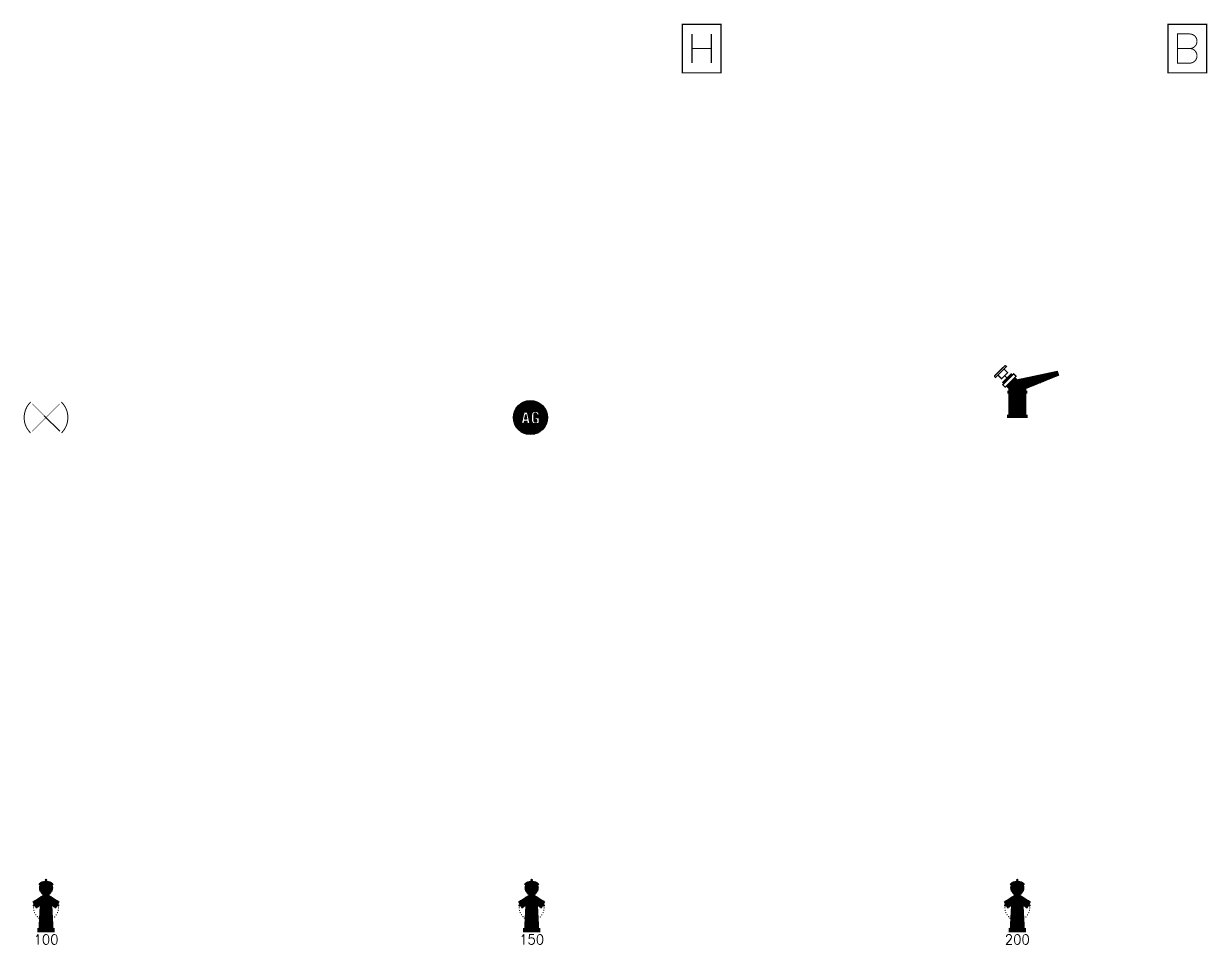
# Model space of a CAD drawing. Header units: millimetres. Extents: x -3 to 2253, y -3 to 1300.
# Drawn here: x 300.4 to 544.1, y 496.5 to 686.1 of the extents above; entities that cross this region are included whole.
import ezdxf
from ezdxf.enums import TextEntityAlignment as Align

# ---------------------------------------------------------------- set-up
doc = ezdxf.new("R2010")
doc.units = ezdxf.units.MM
for name, color, linetype in [('ROOD', 1, 'Continuous'), ('TXT', 7, 'Continuous'), ('VEILIG', 7, 'Continuous')]:
    doc.layers.add(name, color=color, linetype=linetype)
doc.styles.add('ROMAND', font='romand')

# ---------------------------------------------------------------- blocks, each defined once
blk = doc.blocks.new('*X377')
at = {"color": 0}
for p, q in [((59.14, 24.38), (60.86, 24.38)), ((59.76, 24.5), (60.24, 24.5)), ((58.52, 23.88), (61.48, 23.88)), ((58.57, 23.12), (61.43, 23.12)), ((58.58, 24), (61.42, 24)), ((58.58, 23.25), (61.42, 23.25)), ((58.58, 23), (61.42, 23)), ((58.6, 23.38), (61.4, 23.38)), ((58.6, 22.88), (61.4, 22.88)), ((58.63, 23.5), (61.37, 23.5)), ((58.64, 22.75), (61.36, 22.75)), ((58.68, 23.62), (61.32, 23.62)), ((58.69, 22.62), (61.31, 22.62)), ((58.7, 24.12), (61.3, 24.12)), ((58.74, 23.75), (61.26, 23.75)), ((58.76, 22.5), (61.24, 22.5)), ((58.84, 22.38), (61.16, 22.38)), ((58.87, 24.25), (61.13, 24.25)), ((58.93, 22.25), (61.07, 22.25)), ((59.02, 22.12), (60.98, 22.12)), ((59.13, 22), (60.87, 22)), ((57.26, 20.25), (57.84, 20.25)), ((57.33, 20.12), (57.91, 20.12)), ((57.41, 20), (57.99, 20)), ((57.43, 20.38), (57.76, 20.38)), ((57.48, 19.88), (58.06, 19.88)), ((57.56, 19.75), (58.14, 19.75)), ((57.63, 20.5), (57.69, 20.5)), ((57.63, 19.62), (58.21, 19.62)), ((57.69, 20.5), (62.31, 20.5)), ((57.71, 19.5), (58.29, 19.5)), ((57.76, 20.38), (62.24, 20.38)), ((57.83, 20.62), (62.17, 20.62)), ((57.84, 20.25), (62.16, 20.25)), ((57.91, 20.12), (62.09, 20.12)), ((57.99, 20), (62.01, 20)), ((58.03, 20.75), (61.97, 20.75)), ((58.06, 19.88), (61.94, 19.88)), ((58.14, 19.75), (61.86, 19.75)), ((58.21, 19.62), (61.79, 19.62)), ((58.23, 20.88), (61.77, 20.88)), ((58.29, 19.5), (61.71, 19.5)), ((58.43, 21), (61.57, 21)), ((58.63, 21.12), (61.37, 21.12)), ((58.83, 21.25), (61.17, 21.25)), ((59.03, 21.38), (60.97, 21.38)), ((59.23, 21.5), (60.77, 21.5)), ((59.24, 21.88), (60.76, 21.88)), ((59.33, 21.75), (60.67, 21.75)), ((59.34, 21.62), (60.66, 21.62)), ((61.71, 19.5), (62.29, 19.5)), ((61.79, 19.62), (62.37, 19.62)), ((61.86, 19.75), (62.44, 19.75)), ((61.94, 19.88), (62.52, 19.88)), ((62.01, 20), (62.59, 20)), ((62.09, 20.12), (62.67, 20.12)), ((62.16, 20.25), (62.74, 20.25)), ((62.24, 20.38), (62.57, 20.38)), ((62.31, 20.5), (62.37, 20.5)), ((57.78, 19.38), (58.36, 19.38)), ((57.86, 19.25), (58.36, 19.25)), ((57.93, 19.12), (58.17, 19.12)), ((58.36, 19.38), (58.55, 19.38)), ((58.62, 17.12), (61.38, 17.12)), ((58.63, 17.25), (61.37, 17.25)), ((58.64, 17.5), (61.36, 17.5)), ((58.64, 17.38), (61.36, 17.38)), ((58.65, 17.62), (61.35, 17.62)), ((58.66, 17.88), (61.34, 17.88)), ((58.66, 17.75), (61.34, 17.75)), ((58.67, 18), (61.33, 18)), ((58.68, 18.25), (61.32, 18.25)), ((58.68, 18.12), (61.32, 18.12)), ((58.69, 18.38), (61.31, 18.38)), ((58.7, 18.62), (61.3, 18.62)), ((58.7, 18.5), (61.3, 18.5)), ((58.71, 18.75), (61.29, 18.75)), ((58.72, 19.38), (61.28, 19.38)), ((58.72, 19), (61.28, 19)), ((58.72, 18.88), (61.28, 18.88)), ((58.73, 19.12), (61.27, 19.12)), ((58.74, 19.25), (61.26, 19.25)), ((61.45, 19.38), (61.64, 19.38)), ((61.64, 19.38), (62.22, 19.38)), ((61.64, 19.25), (62.14, 19.25)), ((61.83, 19.12), (62.07, 19.12)), ((58.25, 14.75), (61.75, 14.75)), ((58.25, 14.62), (61.75, 14.62)), ((58.51, 15), (61.49, 15)), ((58.51, 14.88), (61.49, 14.88)), ((58.52, 15.12), (61.48, 15.12)), ((58.53, 15.38), (61.47, 15.38)), ((58.53, 15.25), (61.47, 15.25)), ((58.54, 15.5), (61.46, 15.5)), ((58.55, 15.75), (61.45, 15.75)), ((58.55, 15.62), (61.45, 15.62)), ((58.56, 15.88), (61.44, 15.88)), ((58.57, 16.12), (61.43, 16.12)), ((58.57, 16), (61.43, 16)), ((58.58, 16.25), (61.42, 16.25)), ((58.59, 16.5), (61.41, 16.5)), ((58.59, 16.38), (61.42, 16.38)), ((58.6, 16.75), (61.4, 16.75)), ((58.6, 16.62), (61.4, 16.62)), ((58.61, 16.88), (61.39, 16.88)), ((58.62, 17), (61.38, 17)), ((58.25, 14.5), (61.75, 14.5)), ((58.25, 14.38), (61.75, 14.38)), ((58.25, 14.25), (61.75, 14.25)), ((58.25, 14.12), (61.75, 14.12))]:
    blk.add_line(p, q, dxfattribs=at)
blk = doc.blocks.new('1004')
at = {"layer": 'VEILIG'}
for points, const_width in [([(-0.12, 4.76, 1), (0.12, 4.76, 1)], 0.25), ([(-2, -0.99), (-2.75, 0.26), (-0.75, 1.51, 0.473463), (-0.71, 1.83, -0.054243), (-1.25, 2.51, -0.285497), (-1.25, 3.76), (-1.5, 3.76, -0.174705), (-1.41, 4.01, -0.104203), (-1.06, 4.29, -0.064948), (-0.61, 4.45, -0.051099), (0, 4.51, -0.051099), (0.61, 4.45, -0.064948), (1.06, 4.29, -0.104203), (1.41, 4.01, -0.174705), (1.5, 3.76), (1.25, 3.76, -0.285497), (1.25, 2.51, -0.054243), (0.71, 1.83, 0.473463), (0.75, 1.51), (2.75, 0.26), (2, -0.99), (1.42, -0.6, 0.617027), (1.26, -0.69), (1.5, -5.24), (1.75, -5.24), (1.75, -5.99), (-1.75, -5.99), (-1.75, -5.24), (-1.5, -5.24), (-1.26, -0.69, 0.617027), (-1.42, -0.6)], 0.1), ([(-2.38, -0.49, -1), (-2.62, -0.49, -1)], 0.25), ([(-2.61, -0.98, 1), (-2.49, -0.98, 1)], 0.125), ([(-2.56, -1.5, 1), (-2.44, -1.5, 1)], 0.125), ([(-2.42, -1.97, 1), (-2.3, -1.97, 1)], 0.125), ([(-2.17, -2.4, 1), (-2.05, -2.4, 1)], 0.125), ([(2.03, -2.44, 1), (2.16, -2.44, 1)], 0.125), ([(2.3, -1.97, 1), (2.42, -1.97, 1)], 0.125), ([(2.38, -0.49, 1), (2.62, -0.49, 1)], 0.25), ([(2.46, -1.48, 1), (2.58, -1.48, 1)], 0.125), ([(2.5, -1.01, 1), (2.63, -1.01, 1)], 0.125), ([(-1.86, -2.79, 1), (-1.73, -2.79, 1)], 0.125), ([(-1.57, -3.11, 1), (-1.45, -3.11, 1)], 0.125), ([(1.7, -2.87, 1), (1.83, -2.87, 1)], 0.125)]:
    blk.add_lwpolyline(points, format="xyb", close=True, dxfattribs=dict(at, const_width=const_width))
at = {"layer": 'VEILIG', "const_width": 0.1}
for points in [[(-1.25, 3.76), (1.25, 3.76)], [(-1.58, -0.71), (-2.33, 0.53)], [(1.58, -0.71), (2.33, 0.53)], [(-1.5, -5.24), (1.5, -5.24)]]:
    blk.add_lwpolyline(points, dxfattribs=at)
at = {"layer": 'ROOD'}
blk.add_blockref('*X377', (-60, -20), dxfattribs=at)
at = {"layer": 'TXT', "style": 'ROMAND'}
blk.add_text('100', height=2, dxfattribs=at).set_placement((0, -8.5), align=Align.CENTER)
blk = doc.blocks.new('*X379')
at = {"color": 0}
for p, q in [((59.14, 24.38), (60.86, 24.38)), ((59.76, 24.5), (60.24, 24.5)), ((58.52, 23.88), (61.48, 23.88)), ((58.57, 23.12), (61.43, 23.12)), ((58.58, 24), (61.42, 24)), ((58.58, 23.25), (61.42, 23.25)), ((58.58, 23), (61.42, 23)), ((58.6, 23.38), (61.4, 23.38)), ((58.6, 22.88), (61.4, 22.88)), ((58.63, 23.5), (61.37, 23.5)), ((58.64, 22.75), (61.36, 22.75)), ((58.68, 23.62), (61.32, 23.62)), ((58.69, 22.62), (61.31, 22.62)), ((58.7, 24.12), (61.3, 24.12)), ((58.74, 23.75), (61.26, 23.75)), ((58.76, 22.5), (61.24, 22.5)), ((58.84, 22.38), (61.16, 22.38)), ((58.87, 24.25), (61.13, 24.25)), ((58.93, 22.25), (61.07, 22.25)), ((59.02, 22.12), (60.98, 22.12)), ((59.13, 22), (60.87, 22)), ((57.26, 20.25), (57.84, 20.25)), ((57.33, 20.12), (57.91, 20.12)), ((57.41, 20), (57.99, 20)), ((57.43, 20.38), (57.76, 20.38)), ((57.48, 19.88), (58.06, 19.88)), ((57.56, 19.75), (58.14, 19.75)), ((57.63, 20.5), (57.69, 20.5)), ((57.63, 19.62), (58.21, 19.62)), ((57.69, 20.5), (62.31, 20.5)), ((57.71, 19.5), (58.29, 19.5)), ((57.76, 20.38), (62.24, 20.38)), ((57.83, 20.62), (62.17, 20.62)), ((57.84, 20.25), (62.16, 20.25)), ((57.91, 20.12), (62.09, 20.12)), ((57.99, 20), (62.01, 20)), ((58.03, 20.75), (61.97, 20.75)), ((58.06, 19.88), (61.94, 19.88)), ((58.14, 19.75), (61.86, 19.75)), ((58.21, 19.62), (61.79, 19.62)), ((58.23, 20.88), (61.77, 20.88)), ((58.29, 19.5), (61.71, 19.5)), ((58.43, 21), (61.57, 21)), ((58.63, 21.12), (61.37, 21.12)), ((58.83, 21.25), (61.17, 21.25)), ((59.03, 21.38), (60.97, 21.38)), ((59.23, 21.5), (60.77, 21.5)), ((59.24, 21.88), (60.76, 21.88)), ((59.33, 21.75), (60.67, 21.75)), ((59.34, 21.62), (60.66, 21.62)), ((61.71, 19.5), (62.29, 19.5)), ((61.79, 19.62), (62.37, 19.62)), ((61.86, 19.75), (62.44, 19.75)), ((61.94, 19.88), (62.52, 19.88)), ((62.01, 20), (62.59, 20)), ((62.09, 20.12), (62.67, 20.12)), ((62.16, 20.25), (62.74, 20.25)), ((62.24, 20.38), (62.57, 20.38)), ((62.31, 20.5), (62.37, 20.5)), ((57.78, 19.38), (58.36, 19.38)), ((57.86, 19.25), (58.36, 19.25)), ((57.93, 19.12), (58.17, 19.12)), ((58.36, 19.38), (58.55, 19.38)), ((58.62, 17.12), (61.38, 17.12)), ((58.63, 17.25), (61.37, 17.25)), ((58.64, 17.5), (61.36, 17.5)), ((58.64, 17.38), (61.36, 17.38)), ((58.65, 17.62), (61.35, 17.62)), ((58.66, 17.88), (61.34, 17.88)), ((58.66, 17.75), (61.34, 17.75)), ((58.67, 18), (61.33, 18)), ((58.68, 18.25), (61.32, 18.25)), ((58.68, 18.12), (61.32, 18.12)), ((58.69, 18.38), (61.31, 18.38)), ((58.7, 18.62), (61.3, 18.62)), ((58.7, 18.5), (61.3, 18.5)), ((58.71, 18.75), (61.29, 18.75)), ((58.72, 19.38), (61.28, 19.38)), ((58.72, 19), (61.28, 19)), ((58.72, 18.88), (61.28, 18.88)), ((58.73, 19.12), (61.27, 19.12)), ((58.74, 19.25), (61.26, 19.25)), ((61.45, 19.38), (61.64, 19.38)), ((61.64, 19.38), (62.22, 19.38)), ((61.64, 19.25), (62.14, 19.25)), ((61.83, 19.12), (62.07, 19.12)), ((58.25, 14.75), (61.75, 14.75)), ((58.25, 14.62), (61.75, 14.62)), ((58.51, 15), (61.49, 15)), ((58.51, 14.88), (61.49, 14.88)), ((58.52, 15.12), (61.48, 15.12)), ((58.53, 15.38), (61.47, 15.38)), ((58.53, 15.25), (61.47, 15.25)), ((58.54, 15.5), (61.46, 15.5)), ((58.55, 15.75), (61.45, 15.75)), ((58.55, 15.62), (61.45, 15.62)), ((58.56, 15.88), (61.44, 15.88)), ((58.57, 16.12), (61.43, 16.12)), ((58.57, 16), (61.43, 16)), ((58.58, 16.25), (61.42, 16.25)), ((58.59, 16.5), (61.41, 16.5)), ((58.59, 16.38), (61.42, 16.38)), ((58.6, 16.75), (61.4, 16.75)), ((58.6, 16.62), (61.4, 16.62)), ((58.61, 16.88), (61.39, 16.88)), ((58.62, 17), (61.38, 17)), ((58.25, 14.5), (61.75, 14.5)), ((58.25, 14.38), (61.75, 14.38)), ((58.25, 14.25), (61.75, 14.25)), ((58.25, 14.12), (61.75, 14.12))]:
    blk.add_line(p, q, dxfattribs=at)
blk = doc.blocks.new('1005')
at = {"layer": 'VEILIG'}
for points, const_width in [([(-0.12, 4.76, 1), (0.12, 4.76, 1)], 0.25), ([(-2, -0.99), (-2.75, 0.26), (-0.75, 1.51, 0.473463), (-0.71, 1.83, -0.054243), (-1.25, 2.51, -0.285497), (-1.25, 3.76), (-1.5, 3.76, -0.174705), (-1.41, 4.01, -0.104203), (-1.06, 4.29, -0.064948), (-0.61, 4.45, -0.051099), (0, 4.51, -0.051099), (0.61, 4.45, -0.064948), (1.06, 4.29, -0.104203), (1.41, 4.01, -0.174705), (1.5, 3.76), (1.25, 3.76, -0.285497), (1.25, 2.51, -0.054243), (0.71, 1.83, 0.473463), (0.75, 1.51), (2.75, 0.26), (2, -0.99), (1.42, -0.6, 0.617027), (1.26, -0.69), (1.5, -5.24), (1.75, -5.24), (1.75, -5.99), (-1.75, -5.99), (-1.75, -5.24), (-1.5, -5.24), (-1.26, -0.69, 0.617027), (-1.42, -0.6)], 0.1), ([(-2.38, -0.49, -1), (-2.62, -0.49, -1)], 0.25), ([(-2.61, -0.98, 1), (-2.49, -0.98, 1)], 0.125), ([(-2.56, -1.5, 1), (-2.44, -1.5, 1)], 0.125), ([(-2.42, -1.97, 1), (-2.3, -1.97, 1)], 0.125), ([(-2.17, -2.4, 1), (-2.05, -2.4, 1)], 0.125), ([(2.03, -2.44, 1), (2.16, -2.44, 1)], 0.125), ([(2.3, -1.97, 1), (2.42, -1.97, 1)], 0.125), ([(2.38, -0.49, 1), (2.62, -0.49, 1)], 0.25), ([(2.46, -1.48, 1), (2.58, -1.48, 1)], 0.125), ([(2.5, -1.01, 1), (2.63, -1.01, 1)], 0.125), ([(-1.86, -2.79, 1), (-1.73, -2.79, 1)], 0.125), ([(-1.57, -3.11, 1), (-1.45, -3.11, 1)], 0.125), ([(1.7, -2.87, 1), (1.83, -2.87, 1)], 0.125)]:
    blk.add_lwpolyline(points, format="xyb", close=True, dxfattribs=dict(at, const_width=const_width))
at = {"layer": 'VEILIG', "const_width": 0.1}
for points in [[(-1.25, 3.76), (1.25, 3.76)], [(-1.58, -0.71), (-2.33, 0.53)], [(1.58, -0.71), (2.33, 0.53)], [(-1.5, -5.24), (1.5, -5.24)]]:
    blk.add_lwpolyline(points, dxfattribs=at)
at = {"layer": 'ROOD'}
blk.add_blockref('*X379', (-60, -20), dxfattribs=at)
at = {"layer": 'TXT', "style": 'ROMAND'}
blk.add_text('150', height=2, dxfattribs=at).set_placement((0, -8.5), align=Align.CENTER)
blk = doc.blocks.new('*X381')
at = {"color": 0}
for p, q in [((59.14, 24.38), (60.86, 24.38)), ((59.76, 24.5), (60.24, 24.5)), ((58.52, 23.88), (61.48, 23.88)), ((58.57, 23.12), (61.43, 23.12)), ((58.58, 24), (61.42, 24)), ((58.58, 23.25), (61.42, 23.25)), ((58.58, 23), (61.42, 23)), ((58.6, 23.38), (61.4, 23.38)), ((58.6, 22.88), (61.4, 22.88)), ((58.63, 23.5), (61.37, 23.5)), ((58.64, 22.75), (61.36, 22.75)), ((58.68, 23.62), (61.32, 23.62)), ((58.69, 22.62), (61.31, 22.62)), ((58.7, 24.12), (61.3, 24.12)), ((58.74, 23.75), (61.26, 23.75)), ((58.76, 22.5), (61.24, 22.5)), ((58.84, 22.38), (61.16, 22.38)), ((58.87, 24.25), (61.13, 24.25)), ((58.93, 22.25), (61.07, 22.25)), ((59.02, 22.12), (60.98, 22.12)), ((59.13, 22), (60.87, 22)), ((57.26, 20.25), (57.84, 20.25)), ((57.33, 20.12), (57.91, 20.12)), ((57.41, 20), (57.99, 20)), ((57.43, 20.38), (57.76, 20.38)), ((57.48, 19.88), (58.06, 19.88)), ((57.56, 19.75), (58.14, 19.75)), ((57.63, 20.5), (57.69, 20.5)), ((57.63, 19.62), (58.21, 19.62)), ((57.69, 20.5), (62.31, 20.5)), ((57.71, 19.5), (58.29, 19.5)), ((57.76, 20.38), (62.24, 20.38)), ((57.83, 20.62), (62.17, 20.62)), ((57.84, 20.25), (62.16, 20.25)), ((57.91, 20.12), (62.09, 20.12)), ((57.99, 20), (62.01, 20)), ((58.03, 20.75), (61.97, 20.75)), ((58.06, 19.88), (61.94, 19.88)), ((58.14, 19.75), (61.86, 19.75)), ((58.21, 19.62), (61.79, 19.62)), ((58.23, 20.88), (61.77, 20.88)), ((58.29, 19.5), (61.71, 19.5)), ((58.43, 21), (61.57, 21)), ((58.63, 21.12), (61.37, 21.12)), ((58.83, 21.25), (61.17, 21.25)), ((59.03, 21.38), (60.97, 21.38)), ((59.23, 21.5), (60.77, 21.5)), ((59.24, 21.88), (60.76, 21.88)), ((59.33, 21.75), (60.67, 21.75)), ((59.34, 21.62), (60.66, 21.62)), ((61.71, 19.5), (62.29, 19.5)), ((61.79, 19.62), (62.37, 19.62)), ((61.86, 19.75), (62.44, 19.75)), ((61.94, 19.88), (62.52, 19.88)), ((62.01, 20), (62.59, 20)), ((62.09, 20.12), (62.67, 20.12)), ((62.16, 20.25), (62.74, 20.25)), ((62.24, 20.38), (62.57, 20.38)), ((62.31, 20.5), (62.37, 20.5)), ((57.78, 19.38), (58.36, 19.38)), ((57.86, 19.25), (58.36, 19.25)), ((57.93, 19.12), (58.17, 19.12)), ((58.36, 19.38), (58.55, 19.38)), ((58.62, 17.12), (61.38, 17.12)), ((58.63, 17.25), (61.37, 17.25)), ((58.64, 17.5), (61.36, 17.5)), ((58.64, 17.38), (61.36, 17.38)), ((58.65, 17.62), (61.35, 17.62)), ((58.66, 17.88), (61.34, 17.88)), ((58.66, 17.75), (61.34, 17.75)), ((58.67, 18), (61.33, 18)), ((58.68, 18.25), (61.32, 18.25)), ((58.68, 18.12), (61.32, 18.12)), ((58.69, 18.38), (61.31, 18.38)), ((58.7, 18.62), (61.3, 18.62)), ((58.7, 18.5), (61.3, 18.5)), ((58.71, 18.75), (61.29, 18.75)), ((58.72, 19.38), (61.28, 19.38)), ((58.72, 19), (61.28, 19)), ((58.72, 18.88), (61.28, 18.88)), ((58.73, 19.12), (61.27, 19.12)), ((58.74, 19.25), (61.26, 19.25)), ((61.45, 19.38), (61.64, 19.38)), ((61.64, 19.38), (62.22, 19.38)), ((61.64, 19.25), (62.14, 19.25)), ((61.83, 19.12), (62.07, 19.12)), ((58.25, 14.75), (61.75, 14.75)), ((58.25, 14.62), (61.75, 14.62)), ((58.51, 15), (61.49, 15)), ((58.51, 14.88), (61.49, 14.88)), ((58.52, 15.12), (61.48, 15.12)), ((58.53, 15.38), (61.47, 15.38)), ((58.53, 15.25), (61.47, 15.25)), ((58.54, 15.5), (61.46, 15.5)), ((58.55, 15.75), (61.45, 15.75)), ((58.55, 15.62), (61.45, 15.62)), ((58.56, 15.88), (61.44, 15.88)), ((58.57, 16.12), (61.43, 16.12)), ((58.57, 16), (61.43, 16)), ((58.58, 16.25), (61.42, 16.25)), ((58.59, 16.5), (61.41, 16.5)), ((58.59, 16.38), (61.42, 16.38)), ((58.6, 16.75), (61.4, 16.75)), ((58.6, 16.62), (61.4, 16.62)), ((58.61, 16.88), (61.39, 16.88)), ((58.62, 17), (61.38, 17)), ((58.25, 14.5), (61.75, 14.5)), ((58.25, 14.38), (61.75, 14.38)), ((58.25, 14.25), (61.75, 14.25)), ((58.25, 14.12), (61.75, 14.12))]:
    blk.add_line(p, q, dxfattribs=at)
blk = doc.blocks.new('1006')
at = {"layer": 'VEILIG'}
for points, const_width in [([(-0.12, 4.76, 1), (0.12, 4.76, 1)], 0.25), ([(-2, -0.99), (-2.75, 0.26), (-0.75, 1.51, 0.473463), (-0.71, 1.83, -0.054243), (-1.25, 2.51, -0.285497), (-1.25, 3.76), (-1.5, 3.76, -0.174705), (-1.41, 4.01, -0.104203), (-1.06, 4.29, -0.064948), (-0.61, 4.45, -0.051099), (0, 4.51, -0.051099), (0.61, 4.45, -0.064948), (1.06, 4.29, -0.104203), (1.41, 4.01, -0.174705), (1.5, 3.76), (1.25, 3.76, -0.285497), (1.25, 2.51, -0.054243), (0.71, 1.83, 0.473463), (0.75, 1.51), (2.75, 0.26), (2, -0.99), (1.42, -0.6, 0.617027), (1.26, -0.69), (1.5, -5.24), (1.75, -5.24), (1.75, -5.99), (-1.75, -5.99), (-1.75, -5.24), (-1.5, -5.24), (-1.26, -0.69, 0.617027), (-1.42, -0.6)], 0.1), ([(-2.38, -0.49, -1), (-2.62, -0.49, -1)], 0.25), ([(-2.61, -0.98, 1), (-2.49, -0.98, 1)], 0.125), ([(-2.56, -1.5, 1), (-2.44, -1.5, 1)], 0.125), ([(-2.42, -1.97, 1), (-2.3, -1.97, 1)], 0.125), ([(-2.17, -2.4, 1), (-2.05, -2.4, 1)], 0.125), ([(2.03, -2.44, 1), (2.16, -2.44, 1)], 0.125), ([(2.3, -1.97, 1), (2.42, -1.97, 1)], 0.125), ([(2.38, -0.49, 1), (2.62, -0.49, 1)], 0.25), ([(2.46, -1.48, 1), (2.58, -1.48, 1)], 0.125), ([(2.5, -1.01, 1), (2.63, -1.01, 1)], 0.125), ([(-1.86, -2.79, 1), (-1.73, -2.79, 1)], 0.125), ([(-1.57, -3.11, 1), (-1.45, -3.11, 1)], 0.125), ([(1.7, -2.87, 1), (1.83, -2.87, 1)], 0.125)]:
    blk.add_lwpolyline(points, format="xyb", close=True, dxfattribs=dict(at, const_width=const_width))
at = {"layer": 'VEILIG', "const_width": 0.1}
for points in [[(-1.25, 3.76), (1.25, 3.76)], [(-1.58, -0.71), (-2.33, 0.53)], [(1.58, -0.71), (2.33, 0.53)], [(-1.5, -5.24), (1.5, -5.24)]]:
    blk.add_lwpolyline(points, dxfattribs=at)
at = {"layer": 'ROOD'}
blk.add_blockref('*X381', (-60, -20), dxfattribs=at)
at = {"layer": 'TXT', "style": 'ROMAND'}
blk.add_text('200', height=2, dxfattribs=at).set_placement((0, -8.5), align=Align.CENTER)
blk = doc.blocks.new('1025')
at = {"layer": 'ROOD'}
blk.add_line((-0.35, 0.35), (2.83, -2.83), dxfattribs=at)
at = {"layer": 'ROOD', "const_width": 0.1}
for points in [[(2.83, -2.83), (-2.83, 2.83)], [(2.83, 2.83), (-0.35, -0.35), (-2.83, -2.83)]]:
    blk.add_lwpolyline(points, dxfattribs=at)
at = {"layer": 'VEILIG', "const_width": 0.2}
for points in [[(-3.18, 3.18, 0.098491), (-4.16, 1.72, 0.098491), (-4.5, 0, 0.098491), (-4.16, -1.72, 0.098491), (-3.18, -3.18, 0.098491)], [(3.18, -3.18, 0.098491), (4.16, -1.72, 0.098491), (4.5, 0, 0.098491), (4.16, 1.72, 0.098491), (3.18, 3.18, 0.098491)]]:
    blk.add_lwpolyline(points, format="xyb", dxfattribs=at)
blk = doc.blocks.new('*X437')
at = {"color": 0}
for p, q in [((18.42, 73.12), (21.58, 73.12)), ((18.7, 73.25), (21.3, 73.25)), ((19.07, 73.38), (20.93, 73.38)), ((16.58, 70.75), (18.64, 70.75)), ((16.61, 70.88), (18.67, 70.88)), ((16.65, 71), (18.69, 71)), ((16.69, 71.12), (18.72, 71.12)), ((16.73, 71.25), (20.66, 71.25)), ((16.78, 71.38), (23.22, 71.38)), ((16.84, 71.5), (23.16, 71.5)), ((16.9, 71.62), (23.1, 71.62)), ((16.97, 71.75), (23.03, 71.75)), ((17.04, 71.88), (22.96, 71.88)), ((17.13, 72), (22.87, 72)), ((17.22, 72.12), (22.78, 72.12)), ((17.32, 72.25), (22.68, 72.25)), ((17.43, 72.38), (22.57, 72.38)), ((17.55, 72.5), (22.45, 72.5)), ((17.68, 72.62), (22.32, 72.62)), ((17.83, 72.75), (22.17, 72.75)), ((18, 72.88), (22, 72.88)), ((18.2, 73), (21.8, 73)), ((19.33, 71.12), (20.48, 71.12)), ((19.36, 71), (20.38, 71)), ((19.39, 70.88), (20.32, 70.88)), ((19.42, 70.75), (20.29, 70.75)), ((20.76, 70.75), (21.31, 70.75)), ((20.88, 70.88), (21.19, 70.88)), ((21.43, 71.25), (23.27, 71.25)), ((21.6, 71.12), (23.31, 71.12)), ((21.69, 71), (23.35, 71)), ((21.74, 70.88), (23.39, 70.88)), ((21.78, 70.75), (23.42, 70.75)), ((16.5, 70.12), (18.5, 70.12)), ((16.5, 70), (18.47, 70)), ((16.5, 69.88), (18.45, 69.88)), ((16.51, 70.25), (18.53, 70.25)), ((16.51, 69.75), (18.42, 69.75)), ((16.52, 70.38), (18.56, 70.38)), ((16.52, 69.62), (18.39, 69.62)), ((16.54, 70.5), (18.58, 70.5)), ((16.54, 69.5), (18.36, 69.5)), ((16.56, 70.62), (18.61, 70.62)), ((16.56, 69.38), (18.34, 69.38)), ((16.58, 69.25), (18.31, 69.25)), ((16.61, 69.12), (18.28, 69.12)), ((16.65, 69), (18.25, 69)), ((16.69, 68.88), (18.23, 68.88)), ((16.73, 68.75), (18.2, 68.75)), ((16.78, 68.62), (23.22, 68.62)), ((16.84, 68.5), (23.16, 68.5)), ((16.9, 68.38), (23.1, 68.38)), ((16.97, 68.25), (23.03, 68.25)), ((18.7, 68.75), (19.4, 68.75)), ((18.72, 68.88), (19.38, 68.88)), ((18.75, 69), (19.35, 69)), ((18.77, 69.12), (19.33, 69.12)), ((18.89, 69.75), (19.22, 69.75)), ((18.91, 69.88), (19.2, 69.88)), ((18.93, 70), (19.18, 70)), ((18.96, 70.12), (19.15, 70.12)), ((18.98, 70.25), (19.13, 70.25)), ((19, 70.38), (19.11, 70.38)), ((19.03, 70.5), (19.09, 70.5)), ((19.45, 70.62), (20.27, 70.62)), ((19.48, 70.5), (20.27, 70.5)), ((19.51, 70.38), (20.27, 70.38)), ((19.54, 70.25), (20.27, 70.25)), ((19.57, 70.12), (20.27, 70.12)), ((19.6, 70), (20.27, 70)), ((19.63, 69.88), (20.27, 69.88)), ((19.66, 69.75), (20.27, 69.75)), ((19.69, 69.62), (20.27, 69.62)), ((19.72, 69.5), (20.27, 69.5)), ((19.75, 69.38), (20.27, 69.38)), ((19.78, 69.25), (20.28, 69.25)), ((19.81, 69.12), (20.31, 69.12)), ((19.84, 69), (20.36, 69)), ((19.87, 68.88), (20.45, 68.88)), ((19.9, 68.75), (20.58, 68.75)), ((20.73, 70.62), (21.34, 70.62)), ((20.73, 70.5), (21.34, 70.5)), ((20.73, 70.38), (23.48, 70.38)), ((20.73, 70.25), (23.49, 70.25)), ((20.73, 70.12), (23.5, 70.12)), ((20.73, 70), (21, 70)), ((20.73, 69.88), (21, 69.88)), ((20.73, 69.75), (21, 69.75)), ((20.73, 69.62), (21, 69.62)), ((20.73, 69.5), (21.35, 69.5)), ((20.73, 69.38), (21.35, 69.38)), ((20.75, 69.25), (21.35, 69.25)), ((20.83, 69.12), (21.35, 69.12)), ((21.59, 68.75), (23.27, 68.75)), ((21.75, 68.88), (23.31, 68.88)), ((21.8, 70.62), (23.44, 70.62)), ((21.8, 70.5), (23.46, 70.5)), ((21.8, 70), (23.5, 70)), ((21.8, 69.88), (23.5, 69.88)), ((21.8, 69.75), (23.49, 69.75)), ((21.8, 69.62), (23.48, 69.62)), ((21.8, 69.5), (23.46, 69.5)), ((21.8, 69.38), (23.44, 69.38)), ((21.8, 69.25), (23.42, 69.25)), ((21.8, 69.12), (23.39, 69.12)), ((21.8, 69), (23.35, 69)), ((17.04, 68.12), (22.96, 68.12)), ((17.13, 68), (22.87, 68)), ((17.22, 67.88), (22.78, 67.88)), ((17.32, 67.75), (22.68, 67.75)), ((17.43, 67.62), (22.57, 67.62)), ((17.55, 67.5), (22.45, 67.5)), ((17.68, 67.38), (22.32, 67.38)), ((17.83, 67.25), (22.17, 67.25)), ((18, 67.12), (22, 67.12)), ((18.2, 67), (21.8, 67)), ((18.42, 66.88), (21.58, 66.88)), ((18.7, 66.75), (21.3, 66.75)), ((19.07, 66.62), (20.93, 66.62))]:
    blk.add_line(p, q, dxfattribs=at)
blk = doc.blocks.new('1026')
at = {"layer": 'VEILIG'}
blk.add_lwpolyline([(-0.95, -0.8), (-1.49, -0.8), (-1.58, -1.3), (-2.08, -1.3), (-1.8, 0), (-1.62, 0.8), (-1.53, 1.2), (-0.96, 1.2), (-0.81, 0.6), (-0.45, -0.9), (-0.36, -1.3), (-0.86, -1.3), (-0.93, -0.9)], close=True, dxfattribs=at)
for points in [[(-1.2, 0.6), (-1.04, -0.3), (-1.39, -0.3), (-1.22, 0.6)], [(1.06, 1.3), (1.25, 1.2), (1.35, 1.1), (1.42, 1), (1.46, 0.9), (1.5, 0.8), (1.52, 0.7), (1.53, 0.6), (1.53, 0.5), (1.07, 0.5), (1.07, 0.6), (1.06, 0.7), (1.02, 0.8), (0.89, 0.9), (0.64, 0.9), (0.51, 0.8), (0.47, 0.7), (0.46, 0.6), (0.46, 0.5), (0.46, 0.4), (0.46, 0.3), (0.46, 0.2), (0.46, 0.1), (0.46, 0), (0.46, -0.1), (0.46, -0.2), (0.46, -0.3), (0.46, -0.4), (0.46, -0.5), (0.46, -0.6), (0.47, -0.7), (0.5, -0.8), (0.58, -0.9), (1.08, -0.9), (1.08, -0.8), (1.08, -0.7), (1.08, -0.6), (1.08, -0.5), (0.73, -0.4), (0.73, -0.3), (0.73, -0.1), (0.73, 0), (1.53, 0), (1.53, -0.7), (1.53, -1), (1.5, -1.1), (1.41, -1.2), (1.24, -1.3), (0.38, -1.3), (0.25, -1.2), (0.16, -1.1), (0.09, -1), (0.05, -0.9), (0.01, -0.8), (0, -0.7), (0, -0.6), (0, 0.4), (0.01, 0.7), (0.03, 0.8), (0.06, 0.9), (0.11, 1), (0.19, 1.1), (0.29, 1.2), (0.48, 1.3), (1.06, 1.3)]]:
    blk.add_lwpolyline(points, dxfattribs=at)
blk.add_circle((-0.27, 0), 3.5, dxfattribs=at)
at = {"layer": 'ROOD'}
blk.add_blockref('*X437', (-20.27, -70), dxfattribs=at)
blk = doc.blocks.new('*X439')
at = {"color": 0}
for p, q in [((58, 117.25), (58.5, 117.25)), ((58.12, 117.38), (58.62, 117.38)), ((58.12, 117.12), (58.38, 117.12)), ((58.25, 117.5), (58.75, 117.5)), ((58.38, 117.62), (58.88, 117.62)), ((58.5, 117.75), (59, 117.75)), ((58.62, 117.88), (59.12, 117.88)), ((58.75, 118), (59.25, 118)), ((58.88, 118.12), (59.38, 118.12)), ((59, 118.25), (59.5, 118.25)), ((59.12, 118.38), (59.62, 118.38)), ((59.25, 118.5), (59.75, 118.5)), ((59.25, 117), (65.2, 117)), ((59.38, 118.62), (59.88, 118.62)), ((59.38, 117.12), (65.51, 117.12)), ((59.5, 118.75), (60, 118.75)), ((59.5, 117.25), (65.82, 117.25)), ((59.62, 118.88), (59.88, 118.88)), ((59.62, 117.38), (66.12, 117.38)), ((59.75, 117.5), (66.43, 117.5)), ((59.88, 117.62), (66.74, 117.62)), ((60, 117.75), (67.05, 117.75)), ((60.12, 117.88), (60.88, 117.88)), ((60.25, 118), (60.75, 118)), ((60.38, 118.12), (60.62, 118.12)), ((61.59, 117.88), (67.35, 117.88)), ((62.18, 118), (67.66, 118)), ((62.77, 118.12), (67.97, 118.12)), ((63.36, 118.25), (68.27, 118.25)), ((63.95, 118.38), (68.58, 118.38)), ((64.54, 118.5), (68.89, 118.5)), ((65.12, 118.62), (69.19, 118.62)), ((65.71, 118.75), (69.5, 118.75)), ((66.3, 118.88), (69.46, 118.88)), ((66.89, 119), (69.42, 119)), ((67.48, 119.12), (69.38, 119.12)), ((68.07, 119.25), (69.33, 119.25)), ((68.66, 119.38), (69.29, 119.38)), ((58.75, 116.5), (63.98, 116.5)), ((58.88, 116.62), (64.28, 116.62)), ((58.88, 116.38), (63.67, 116.38)), ((59, 116.75), (64.59, 116.75)), ((59, 116.25), (63.36, 116.25)), ((59, 115.38), (63, 115.38)), ((59, 115.25), (63, 115.25)), ((59, 115.12), (63, 115.12)), ((59.12, 116.88), (64.9, 116.88)), ((59.12, 116.12), (63.06, 116.12)), ((59.25, 116), (62.75, 116)), ((59.25, 115.88), (62.75, 115.88)), ((59.25, 115.75), (62.75, 115.75)), ((59.25, 115.62), (62.75, 115.62)), ((59.25, 114.88), (62.75, 114.88)), ((59.25, 114.75), (62.75, 114.75)), ((59.25, 114.62), (62.75, 114.62)), ((59.25, 114.5), (62.75, 114.5)), ((59.25, 114.38), (62.75, 114.38)), ((59.25, 114.25), (62.75, 114.25)), ((59.25, 114.12), (62.75, 114.12)), ((59.25, 114), (62.75, 114)), ((59.25, 113.88), (62.75, 113.88)), ((59.25, 113.75), (62.75, 113.75)), ((59.25, 113.62), (62.75, 113.62)), ((59.25, 113.5), (62.75, 113.5)), ((59.25, 113.38), (62.75, 113.38)), ((59.25, 113.25), (62.75, 113.25)), ((59.25, 113.12), (62.75, 113.12)), ((59.25, 113), (62.75, 113)), ((59.25, 112.88), (62.75, 112.88)), ((59.25, 112.75), (62.75, 112.75)), ((59.25, 112.62), (62.75, 112.62)), ((59.25, 112.5), (62.75, 112.5)), ((59.25, 112.38), (62.75, 112.38)), ((59.25, 112.25), (62.75, 112.25)), ((59.25, 112.12), (62.75, 112.12)), ((59, 110.38), (63, 110.38)), ((59, 110.25), (63, 110.25)), ((59, 110.12), (63, 110.12)), ((59.25, 112), (62.75, 112)), ((59.25, 111.88), (62.75, 111.88)), ((59.25, 111.75), (62.75, 111.75)), ((59.25, 111.62), (62.75, 111.62)), ((59.25, 111.5), (62.75, 111.5)), ((59.25, 111.38), (62.75, 111.38)), ((59.25, 111.25), (62.75, 111.25)), ((59.25, 111.12), (62.75, 111.12)), ((59.25, 111), (62.75, 111)), ((59.25, 110.88), (62.75, 110.88)), ((59.25, 110.75), (62.75, 110.75)), ((59.25, 110.62), (62.75, 110.62))]:
    blk.add_line(p, q, dxfattribs=at)
blk = doc.blocks.new('1027')
at = {"layer": 'VEILIG', "const_width": 0.25}
blk.add_lwpolyline([(-4.5, 8.25), (-2.25, 10.5), (-2.43, 10.68, 0.414214), (-2.57, 10.68), (-4.68, 8.57, 0.414214), (-4.68, 8.43)], format="xyb", close=True, dxfattribs=at)
for points in [[(-2.75, 10), (-2, 9.25), (-3.25, 8), (-4, 8.75)], [(-2.75, 7), (-3, 7.25), (-1.25, 9), (-1, 8.75)], [(-2.12, 8.12), (-2.62, 8.62)], [(-1.75, 5.5), (-1.75, 6), (-2.25, 6.5), (-0.5, 8.25), (0, 7.75), (8.25, 9.5), (8.5, 8.75), (1.75, 6), (1.75, 5.5)], [(-1.75, 0.5), (-1.75, 5)], [(1.75, 5), (1.75, 0.5)]]:
    blk.add_lwpolyline(points, dxfattribs=at)
at = {"layer": 'VEILIG'}
for points, const_width in [([(-0.25, 8.5), (-2.5, 6.25), (-3, 6.75), (-0.75, 9)], 0.25), ([(-2, 5), (2, 5), (2, 5.5), (-2, 5.5)], 0.1)]:
    blk.add_lwpolyline(points, close=True, dxfattribs=dict(at, const_width=const_width))
blk.add_lwpolyline([(-2, 0, 0.2, 0.2, 0), (2, 0, 0.2, 0.2, 0), (2, 0.5, 0.2, 0.2, 0), (1.75, 0.5, 0.1, 0.1, 0), (-1.75, 0.5, 0.2, 0.2, 0), (-2, 0.5, 0.2, 0.2, 0)], format="xyseb", close=True, dxfattribs=at)
at = {"layer": 'ROOD'}
blk.add_blockref('*X439', (-61, -110), dxfattribs=at)
blk = doc.blocks.new('1518')
at = {"layer": 'ROOD'}
blk.add_line((-69, -19), (-69, -29), dxfattribs=at)
at = {"layer": 'ROOD', "const_width": 0.25}
blk.add_lwpolyline([(-69, -19), (-61, -19), (-61, -29), (-69, -29)], close=True, dxfattribs=at)
for points in [[(-67, -27), (-67, -21)], [(-63, -27), (-63, -21)], [(-67, -24), (-63, -24)]]:
    blk.add_lwpolyline(points, dxfattribs=at)
blk = doc.blocks.new('1519')
at = {"layer": 'ROOD'}
blk.add_line((-69, -19), (-69, -29), dxfattribs=at)
at = {"layer": 'ROOD', "const_width": 0.25}
blk.add_lwpolyline([(-69, -19), (-61, -19), (-61, -29), (-69, -29)], close=True, dxfattribs=at)
at = {"layer": 'ROOD', "const_width": 0.2}
blk.add_lwpolyline([(-64.5, -27), (-67, -27), (-67, -21), (-64.5, -21, -1), (-64.5, -24, -1)], format="xyb", close=True, dxfattribs=at)
blk.add_lwpolyline([(-67, -24), (-64.5, -24)], dxfattribs=at)

msp = doc.modelspace()

# ---------------------------------------------------------------- block references
for name, p in [('1518', (505, 705)), ('1519', (605, 705)), ('1027', (505, 605)), ('1025', (305, 605)), ('1026', (405, 605)), ('1004', (305, 505)), ('1005', (405, 505)), ('1006', (505, 505))]:
    msp.add_blockref(name, p)

doc.saveas('drawing.dxf')
